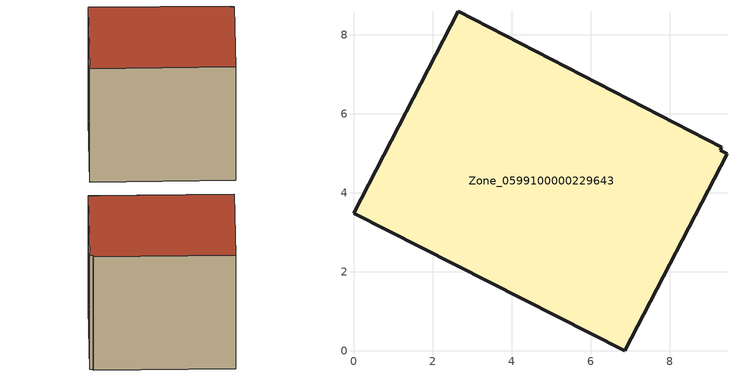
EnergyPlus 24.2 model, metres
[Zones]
Zone_0599100000229643
 floor ground (C_G): 9.31,5.15 9.28,5.08 9.45,4.99 6.87,0 0,3.49 2.65,8.6 z0
 wall outside (C_F): 9.31,5.15 2.65,8.6 0,3.49 6.87,0 9.45,4.99 9.28,5.08 9.31,5.15 z0:7.21
 roof outside (C_R): 9.28,5.08 9.31,5.15 2.65,8.6 0,3.49 6.87,0 9.45,4.99 z7.21
[BUILDING]
Pand.0599100000229643: North Axis=0; Terrain=City; Loads Convergence Tolerance Value=0.04; Temperature Convergence Tolerance Value=0.4; Solar Distribution=FullExterior; Maximum Number of Warmup Days=25; Minimum Number of Warmup Days=1
[Site:Location]
Rotterdam.The.Hague.AP_ZH_NLD Design_Conditions: Latitude=51.96; Longitude=4.45; Time Zone=1; Elevation=-4.5
[SITE:GROUNDTEMPERATURE:BUILDINGSURFACE]
18, 18, 18, 18, 18, 18, 18, 18, 18, 18, 18, 18
[MATERIAL] Thermal Absorptance=0.9; Solar Absorptance=0.7; Visible Absorptance=0.7
Name | Roughness | Thickness | Conductivity | Density | Specific Heat
G.TC.1946-1964 | MediumSmooth | 0.15 | 1 | 540 | 1210
F.TC.1946-1964 | Rough | 0.3 | 0.857143 | 1920 | 840
R.TC.1946-1964 | MediumRough | 0.2 | 0.235294 | 1500 | 1000
[CONSTRUCTION]
C_G: G.TC.1946-1964
C_F: F.TC.1946-1964
C_R: R.TC.1946-1964
[ZONE]
Zone_0599100000229643: Type=1; Multiplier=1; Ceiling Height=Autocalculate; Volume=Autocalculate; Floor Area=autocalculate; Part of Total Floor Area=Yes
[ZONEINFILTRATION:DESIGNFLOWRATE]
Infil_Zone_0599100000229643: Zone or ZoneList or Space or SpaceList=Zone_0599100000229643; Schedule=AlwaysOn; Design Flow Rate Calculation Method=Flow/Area; Flow Rate per Floor Area=0.003; Constant Term Coefficient=1; Temperature Term Coefficient=0; Velocity Term Coefficient=0; Velocity Squared Term Coefficient=0
[HVACTEMPLATE:ZONE:IDEALLOADSAIRSYSTEM]
Zone_0599100000229643: Maximum Heating Supply Air Temperature=50; Minimum Cooling Supply Air Temperature=13; Maximum Heating Supply Air Humidity Ratio=0.0156; Minimum Cooling Supply Air Humidity Ratio=0.0077; Heating Limit=NoLimit; Cooling Limit=NoLimit; Dehumidification Control Type=ConstantSensibleHeatRatio; Cooling Sensible Heat Ratio=0.7; Dehumidification Setpoint=60; Humidification Control Type=None; Humidification Setpoint=30; Outdoor Air Method=None; Outdoor Air Flow Rate per Person=0.00944; Outdoor Air Flow Rate per Zone Floor Area=0; Outdoor Air Flow Rate per Zone=0; Demand Controlled Ventilation Type=None; Outdoor Air Economizer Type=NoEconomizer; Heat Recovery Type=None; Sensible Heat Recovery Effectiveness=0.7; Latent Heat Recovery Effectiveness=0.65
[ZONECONTROL:THERMOSTAT]
ThermostatControl_Zone_0599100000229643: Zone or ZoneList=Zone_0599100000229643; Control Type Schedule=DualSetpointControlType; Control 1=Thermostat_Zone_0599100000229643; Temperature Difference Between Cutout And Setpoint=0
[THERMOSTATSETPOINT:DUALSETPOINT]
Thermostat_Zone_0599100000229643: Heating Setpoint Temperature Schedule=HeatingSetpoint_Zone_0599100000229643; Cooling Setpoint Temperature Schedule=CoolingSetpoint_Zone_0599100000229643
[SCHEDULE:COMPACT]
HeatingSetpoint_Zone_0599100000229643: Through: 12/31, For: AllDays, Until: 24:00, 21
CoolingSetpoint_Zone_0599100000229643: Through: 12/31, For: AllDays, Until: 24:00, 24
DualSetpointControlType: Through: 12/31, For: AllDays, Until: 24:00, 4
AlwaysOn: Through: 12/31, For: AllDays, Until: 24:00, 1
